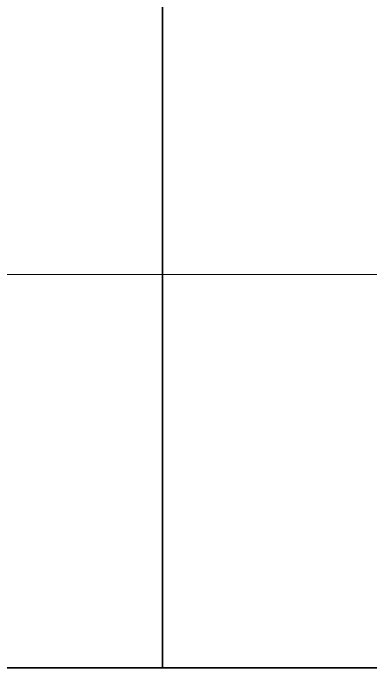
# Model space of a CAD drawing. Extents: x 291 to 828, y 188 to 662.
# Drawn here: x 425.6 to 430.15, y 423.82 to 432.15 of the extents above; entities that cross this region are included whole.
import ezdxf

# ---------------------------------------------------------------- set-up
doc = ezdxf.new("R2010")
doc.units = 0

msp = doc.modelspace()

# ---------------------------------------------------------------- linework, layer by layer
at = {"color": 7, "lineweight": 35}
for q in [(427.502, 485.1996), (427.502, 472.1561)]:
    msp.add_line((427.502, 428.8196), q, dxfattribs=at)
at = {"color": 7, "lineweight": 13, "ltscale": 0.075}
for p, q in [((424.502, 428.8196), (427.502, 428.8196)), ((427.502, 428.8196), (430.502, 428.8196))]:
    msp.add_line(p, q, dxfattribs=at)
at = {"color": 7, "lineweight": 35, "ltscale": 0.125}
msp.add_line((427.502, 428.8196), (427.502, 423.8196), dxfattribs=at)
msp.add_line((427.502, 428.8196), (427.502, 423.8196), dxfattribs=at)
at = {"color": 7, "lineweight": 35, "ltscale": 0.075}
for p, q in [((424.502, 423.8196), (427.502, 423.8196)), ((427.502, 423.8196), (430.502, 423.8196))]:
    msp.add_line(p, q, dxfattribs=at)

doc.saveas('drawing.dxf')
